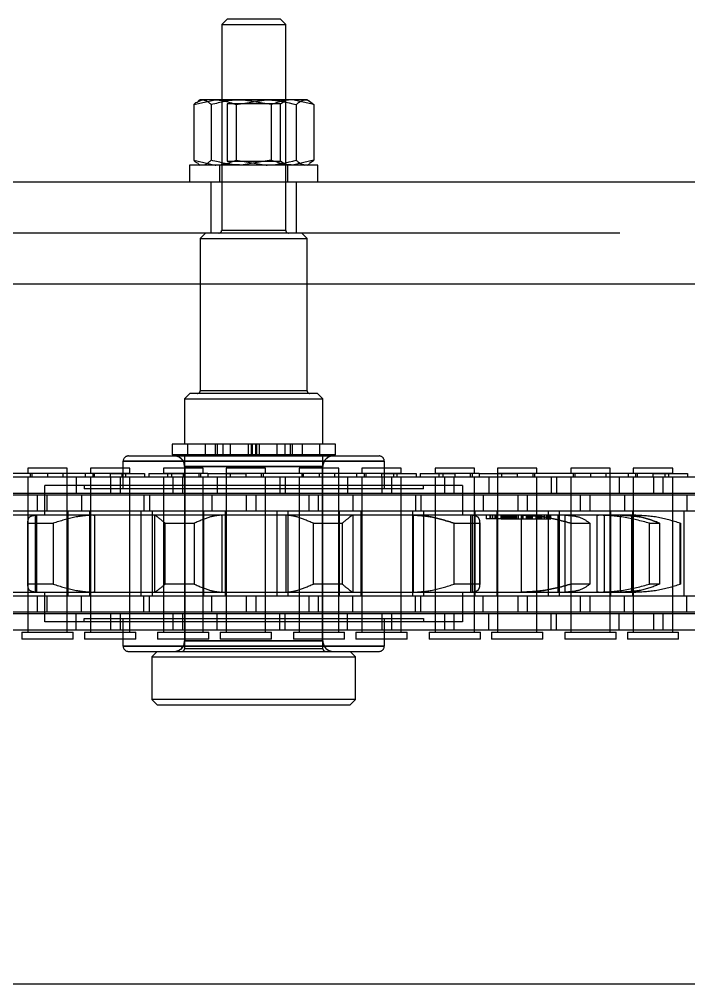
# Model space of a CAD drawing. Header units: metres. Extents: x 0 to 21025, y 0 to 14850.
# Drawn here: x 3077.8 to 3140.4, y 9261.1 to 9351.4 of the extents above; entities that cross this region are included whole.
import ezdxf

# ---------------------------------------------------------------- set-up
doc = ezdxf.new("R2010")
doc.units = ezdxf.units.M
doc.header["$LTSCALE"] = 25
doc.linetypes.add('HIDDEN2', pattern=[4.7625, 3.175, -1.5875])
doc.layers.add('SL4', color=4, linetype='Continuous')
doc.layers.add('ST1', color=7, linetype='HIDDEN2')

msp = doc.modelspace()

# ---------------------------------------------------------------- linework, layer by layer
at = {"layer": 'SL4'}
for p, q in [((3097.222, 9351.384), (3096.722, 9350.884)), ((3102.222, 9351.384), (3097.222, 9351.384)), ((3102.722, 9350.884), (3102.222, 9351.384)), ((3096.722, 9350.884), (3096.722, 9343.849)), ((3096.722, 9350.884), (3102.722, 9350.884)), ((3102.722, 9343.849), (3102.722, 9350.884)), ((3094.109, 9343.402), (3096.098, 9343.849)), ((3094.722, 9343.849), (3094.509, 9343.726)), ((3096.098, 9343.849), (3094.722, 9343.849)), ((3100.894, 9343.849), (3096.098, 9343.849)), ((3098.088, 9343.402), (3100.894, 9343.849)), ((3104.517, 9343.849), (3100.894, 9343.849)), ((3104.722, 9343.849), (3104.517, 9343.849)), ((3104.935, 9343.726), (3104.722, 9343.849)), ((3094.109, 9343.402), (3094.109, 9338.195)), ((3098.088, 9343.402), (3098.088, 9338.195)), ((3103.7, 9343.402), (3103.7, 9338.195)), ((3105.334, 9343.402), (3105.334, 9338.195)), ((3093.722, 9337.749), (3093.722, 9336.149)), ((3105.722, 9337.749), (3093.722, 9337.749)), ((3094.109, 9338.195), (3096.098, 9337.749)), ((3094.509, 9337.872), (3094.722, 9337.749)), ((3098.088, 9338.195), (3100.894, 9337.749)), ((3104.722, 9337.749), (3104.935, 9337.872)), ((3104.925, 9337.912), (3105.334, 9338.195)), ((3105.722, 9336.149), (3105.722, 9337.749)), ((4205.539, 9336.149), (2880.564, 9336.149)), ((2880.564, 9326.624), (4205.539, 9326.624)), ((2880.564, 9261.149), (4205.539, 9261.149))]:
    msp.add_line(p, q, dxfattribs=at)
for points, knots in [([(3096.098, 9343.849), (3096.146, 9343.848), (3096.817, 9343.842), (3097.476, 9343.614), (3098.088, 9343.402)], [0, 0, 0, 0, 0.070201, 1, 1, 1, 1]), ([(3100.894, 9343.849), (3100.961, 9343.848), (3101.908, 9343.842), (3102.837, 9343.614), (3103.7, 9343.402)], [0, 0, 0, 0, 0.070201, 1, 1, 1, 1]), ([(3103.7, 9343.402), (3103.769, 9343.469), (3104.035, 9343.731), (3104.312, 9343.799), (3104.517, 9343.849)], [0, 0, 0, 0, 0.257551, 1, 1, 1, 1]), ([(3104.517, 9343.849), (3104.592, 9343.842), (3104.868, 9343.817), (3105.137, 9343.577), (3105.334, 9343.402)], [0, 0, 0, 0, 0.2686336, 1, 1, 1, 1]), ([(3094.109, 9343.402), (3094.177, 9343.474), (3094.311, 9343.613), (3094.449, 9343.656), (3094.517, 9343.676)], [0, 0, 0, 0, 0.512853, 1, 1, 1, 1]), ([(3094.109, 9338.195), (3094.177, 9338.123), (3094.311, 9337.984), (3094.449, 9337.942), (3094.517, 9337.921)], [0, 0, 0, 0, 0.512853, 1, 1, 1, 1]), ([(3096.098, 9337.749), (3096.146, 9337.749), (3096.817, 9337.755), (3097.476, 9337.983), (3098.088, 9338.195)], [0, 0, 0, 0, 0.070201, 1, 1, 1, 1]), ([(3100.894, 9337.749), (3100.961, 9337.749), (3101.908, 9337.755), (3102.837, 9337.983), (3103.7, 9338.195)], [0, 0, 0, 0, 0.070201, 1, 1, 1, 1]), ([(3103.7, 9338.195), (3103.769, 9338.128), (3104.035, 9337.866), (3104.312, 9337.799), (3104.517, 9337.749)], [0, 0, 0, 0, 0.257551, 1, 1, 1, 1])]:
    msp.add_open_spline(points, degree=3, knots=knots, dxfattribs=at)
at = {"layer": 'ST1'}
for p, q in [((3094.517, 9343.676), (3094.926, 9343.849)), ((3096.722, 9343.849), (3096.722, 9331.634)), ((3096.722, 9343.849), (3096.722, 9343.823)), ((3101.355, 9343.402), (3098.549, 9343.849)), ((3102.722, 9331.634), (3102.722, 9343.849)), ((3102.722, 9343.823), (3102.722, 9343.849)), ((3105.334, 9343.402), (3103.345, 9343.849)), ((3095.743, 9343.402), (3095.743, 9338.195)), ((3102.722, 9343.823), (3096.722, 9343.823)), ((3102.222, 9343.473), (3097.222, 9343.473)), ((3097.222, 9343.473), (3097.222, 9338.099)), ((3101.355, 9343.402), (3101.355, 9338.195)), ((3102.222, 9343.473), (3102.722, 9343.823)), ((3102.222, 9338.099), (3102.222, 9343.473)), ((3096.522, 9337.749), (3096.522, 9336.149)), ((3097.222, 9338.099), (3102.222, 9338.099)), ((3101.355, 9338.195), (3098.549, 9337.749)), ((3102.722, 9337.749), (3102.222, 9338.099)), ((3102.922, 9336.149), (3102.922, 9337.749)), ((3105.334, 9338.195), (3103.345, 9337.749)), ((3095.722, 9336.149), (3095.722, 9331.386)), ((3103.722, 9331.386), (3103.722, 9336.149)), ((4205.539, 9331.386), (2880.564, 9331.386)), ((3095.222, 9331.384), (3094.722, 9330.884)), ((3104.222, 9331.384), (3095.222, 9331.384)), ((3102.722, 9331.634), (3096.722, 9331.634)), ((3104.722, 9330.884), (3104.222, 9331.384)), ((3094.722, 9330.884), (3104.722, 9330.884)), ((3094.722, 9330.884), (3094.722, 9316.634)), ((3104.722, 9316.634), (3104.722, 9330.884)), ((2880.564, 9326.624), (4205.539, 9326.624)), ((3093.747, 9316.384), (3093.247, 9315.884)), ((3093.247, 9315.884), (3106.197, 9315.884)), ((3093.247, 9315.884), (3093.247, 9311.629)), ((3105.697, 9316.384), (3093.747, 9316.384)), ((3104.722, 9316.634), (3094.768, 9316.634)), ((3106.197, 9315.884), (3105.697, 9316.384)), ((3106.197, 9311.629), (3106.197, 9315.884)), ((3107.365, 9311.629), (3092.078, 9311.629)), ((3092.078, 9311.629), (3092.078, 9310.629)), ((3093.522, 9311.629), (3093.522, 9310.529)), ((3093.522, 9311.629), (3093.522, 9310.629)), ((3095.174, 9311.629), (3095.174, 9310.629)), ((3096.125, 9311.629), (3096.125, 9310.629)), ((3096.301, 9311.629), (3096.301, 9310.629)), ((3096.817, 9311.629), (3096.817, 9310.629)), ((3097.522, 9311.629), (3097.522, 9310.629)), ((3099.222, 9310.629), (3099.222, 9311.629)), ((3099.472, 9311.629), (3099.472, 9310.629)), ((3099.56, 9311.629), (3099.56, 9310.629)), ((3099.883, 9311.629), (3099.883, 9310.629)), ((3099.972, 9311.629), (3099.972, 9310.629)), ((3100.222, 9311.629), (3100.222, 9310.629)), ((3101.922, 9310.629), (3101.922, 9311.629)), ((3102.626, 9311.629), (3102.626, 9310.629)), ((3103.143, 9311.629), (3103.143, 9310.629)), ((3103.318, 9311.629), (3103.318, 9310.629)), ((3104.269, 9311.629), (3104.269, 9310.629)), ((3105.922, 9310.529), (3105.922, 9311.629)), ((3105.922, 9310.629), (3105.922, 9311.629)), ((3107.365, 9310.629), (3107.365, 9311.629)), ((3087.995, 9310.529), (3111.448, 9310.529)), ((3107.365, 9310.629), (3092.078, 9310.629)), ((3093.247, 9310.529), (3093.247, 9292.489)), ((3106.197, 9292.489), (3106.197, 9310.529)), ((3087.507, 9307.44), (3087.507, 9310.04)), ((3087.507, 9310.04), (3111.937, 9310.04)), ((3111.937, 9310.04), (3087.507, 9310.04)), ((3093.247, 9309.551), (3093.247, 9293.216)), ((3106.172, 9309.551), (3093.271, 9309.551)), ((3093.271, 9309.551), (3093.271, 9293.216)), ((3093.271, 9309.551), (3106.172, 9309.551)), ((3106.172, 9293.216), (3106.172, 9309.551)), ((3106.197, 9293.216), (3106.197, 9309.551)), ((3111.937, 9310.04), (3111.937, 9307.44)), ((3086.278, 9308.873), (3073.578, 9308.873)), ((3082.275, 9309.384), (3078.585, 9309.384)), ((3078.585, 9309.384), (3078.585, 9308.91)), ((3078.585, 9308.91), (3082.275, 9308.91)), ((3078.811, 9308.873), (3078.811, 9308.541)), ((3078.954, 9308.91), (3078.954, 9308.541)), ((3080.43, 9308.873), (3080.43, 9308.541)), ((3081.906, 9308.541), (3081.906, 9308.91)), ((3082.275, 9308.91), (3082.275, 9309.384)), ((3082.275, 9307.021), (3082.275, 9308.873)), ((3083.982, 9308.541), (3083.982, 9308.873)), ((3088.123, 9309.384), (3084.433, 9309.384)), ((3084.433, 9309.384), (3084.433, 9308.91)), ((3084.433, 9308.91), (3088.123, 9308.91)), ((3084.659, 9308.873), (3084.659, 9308.541)), ((3084.802, 9308.91), (3084.802, 9308.541)), ((3086.278, 9308.873), (3086.278, 9308.541)), ((3086.278, 9308.873), (3089.509, 9308.873)), ((3087.385, 9308.873), (3087.385, 9308.541)), ((3087.754, 9308.541), (3087.754, 9308.91)), ((3088.123, 9308.91), (3088.123, 9309.384)), ((3089.509, 9308.873), (3089.509, 9308.541)), ((3089.899, 9308.873), (3089.899, 9308.541)), ((3089.899, 9308.873), (3093.13, 9308.873)), ((3094.975, 9309.384), (3091.285, 9309.384)), ((3091.285, 9309.384), (3091.285, 9308.91)), ((3091.285, 9308.91), (3094.975, 9308.91)), ((3091.654, 9308.91), (3091.654, 9308.541)), ((3092.023, 9308.873), (3092.023, 9308.541)), ((3093.13, 9308.873), (3093.13, 9308.541)), ((3095.426, 9308.873), (3093.13, 9308.873)), ((3094.606, 9308.541), (3094.606, 9308.91)), ((3094.749, 9308.873), (3094.749, 9308.541)), ((3094.975, 9308.91), (3094.975, 9309.384)), ((3095.426, 9308.873), (3098.978, 9308.873)), ((3095.426, 9308.873), (3095.426, 9308.541)), ((3100.823, 9309.384), (3097.133, 9309.384)), ((3097.133, 9309.384), (3097.133, 9308.91)), ((3097.133, 9308.91), (3100.823, 9308.91)), ((3097.133, 9308.873), (3097.133, 9307.021)), ((3097.502, 9308.91), (3097.502, 9308.541)), ((3098.978, 9308.873), (3098.978, 9308.541)), ((3111.678, 9308.873), (3098.978, 9308.873)), ((3100.454, 9308.541), (3100.454, 9308.91)), ((3100.597, 9308.873), (3100.597, 9308.541)), ((3100.823, 9308.91), (3100.823, 9309.384)), ((3107.675, 9309.384), (3103.985, 9309.384)), ((3103.985, 9309.384), (3103.985, 9308.91)), ((3103.985, 9308.91), (3107.675, 9308.91)), ((3104.211, 9308.873), (3104.211, 9308.541)), ((3104.354, 9308.91), (3104.354, 9308.541)), ((3105.83, 9308.873), (3105.83, 9308.541)), ((3107.306, 9308.541), (3107.306, 9308.91)), ((3107.675, 9308.91), (3107.675, 9309.384)), ((3107.675, 9307.021), (3107.675, 9308.873)), ((3109.382, 9308.541), (3109.382, 9308.873)), ((3113.523, 9309.384), (3109.833, 9309.384)), ((3109.833, 9309.384), (3109.833, 9308.91)), ((3109.833, 9308.91), (3113.523, 9308.91)), ((3110.059, 9308.873), (3110.059, 9308.541)), ((3110.202, 9308.91), (3110.202, 9308.541)), ((3111.678, 9308.873), (3111.678, 9308.541)), ((3111.678, 9308.873), (3114.909, 9308.873)), ((3112.785, 9308.873), (3112.785, 9308.541)), ((3113.154, 9308.541), (3113.154, 9308.91)), ((3113.523, 9308.91), (3113.523, 9309.384)), ((3114.909, 9308.873), (3114.909, 9308.541)), ((3115.299, 9308.873), (3115.299, 9308.541)), ((3115.299, 9308.873), (3118.53, 9308.873)), ((3120.375, 9309.384), (3116.685, 9309.384)), ((3116.685, 9309.384), (3116.685, 9308.91)), ((3116.685, 9308.91), (3120.375, 9308.91)), ((3117.054, 9308.91), (3117.054, 9308.541)), ((3117.423, 9308.873), (3117.423, 9308.541)), ((3118.53, 9308.873), (3118.53, 9308.541)), ((3120.826, 9308.873), (3118.53, 9308.873)), ((3120.006, 9308.541), (3120.006, 9308.91)), ((3120.149, 9308.873), (3120.149, 9308.541)), ((3120.375, 9308.91), (3120.375, 9309.384)), ((3120.826, 9308.873), (3124.378, 9308.873)), ((3120.826, 9308.873), (3120.826, 9308.541)), ((3126.223, 9309.384), (3122.533, 9309.384)), ((3122.533, 9309.384), (3122.533, 9308.91)), ((3122.533, 9308.91), (3126.223, 9308.91)), ((3122.533, 9308.873), (3122.533, 9307.021)), ((3122.902, 9308.91), (3122.902, 9308.541)), ((3124.378, 9308.873), (3124.378, 9308.541)), ((3137.078, 9308.873), (3124.378, 9308.873)), ((3125.854, 9308.541), (3125.854, 9308.91)), ((3125.997, 9308.873), (3125.997, 9308.541)), ((3126.223, 9308.91), (3126.223, 9309.384)), ((3133.075, 9309.384), (3129.385, 9309.384)), ((3129.385, 9309.384), (3129.385, 9308.91)), ((3129.385, 9308.91), (3133.075, 9308.91)), ((3129.611, 9308.873), (3129.611, 9308.541)), ((3129.754, 9308.91), (3129.754, 9308.541)), ((3131.23, 9308.873), (3131.23, 9308.541)), ((3132.706, 9308.541), (3132.706, 9308.91)), ((3133.075, 9308.91), (3133.075, 9309.384)), ((3133.075, 9307.021), (3133.075, 9308.873)), ((3134.782, 9308.541), (3134.782, 9308.873)), ((3138.923, 9309.384), (3135.233, 9309.384)), ((3135.233, 9309.384), (3135.233, 9308.91)), ((3135.233, 9308.91), (3138.923, 9308.91)), ((3135.459, 9308.873), (3135.459, 9308.541)), ((3135.602, 9308.91), (3135.602, 9308.541)), ((3137.078, 9308.873), (3137.078, 9308.541)), ((3137.078, 9308.873), (3140.309, 9308.873)), ((3138.185, 9308.873), (3138.185, 9308.541)), ((3138.554, 9308.541), (3138.554, 9308.91)), ((3138.923, 9308.91), (3138.923, 9309.384)), ((3140.309, 9308.873), (3140.309, 9308.541)), ((3083.103, 9308.541), (3076.753, 9308.541)), ((3078.585, 9308.541), (3078.585, 9307.021)), ((3078.585, 9308.541), (3078.585, 9294.042)), ((3119.266, 9307.759), (3080.178, 9307.759)), ((3080.178, 9304.989), (3080.178, 9307.759)), ((3082.275, 9294.042), (3082.275, 9308.541)), ((3083.103, 9308.541), (3083.103, 9307.021)), ((3092.198, 9308.541), (3083.103, 9308.541)), ((3083.842, 9307.759), (3083.842, 9307.44)), ((3084.433, 9308.541), (3084.433, 9307.021)), ((3084.433, 9308.541), (3084.433, 9294.042)), ((3086.35, 9307.021), (3086.35, 9308.541)), ((3087.21, 9308.541), (3087.21, 9307.021)), ((3088.123, 9307.021), (3088.123, 9308.541)), ((3088.123, 9294.042), (3088.123, 9308.541)), ((3091.285, 9308.541), (3091.285, 9307.021)), ((3091.285, 9308.541), (3091.285, 9294.042)), ((3093.058, 9308.541), (3092.198, 9308.541)), ((3092.198, 9307.021), (3092.198, 9308.541)), ((3102.153, 9308.541), (3093.058, 9308.541)), ((3093.058, 9308.541), (3093.058, 9307.021)), ((3094.975, 9307.021), (3094.975, 9308.541)), ((3094.975, 9294.042), (3094.975, 9308.541)), ((3096.305, 9308.541), (3096.305, 9307.021)), ((3097.133, 9308.541), (3097.133, 9294.042)), ((3100.823, 9307.021), (3100.823, 9308.541)), ((3100.823, 9294.042), (3100.823, 9308.541)), ((3102.153, 9308.541), (3102.153, 9307.021)), ((3108.503, 9308.541), (3102.153, 9308.541)), ((3102.655, 9308.541), (3102.655, 9307.021)), ((3103.985, 9308.541), (3103.985, 9307.021)), ((3103.985, 9308.541), (3103.985, 9294.042)), ((3107.675, 9294.042), (3107.675, 9308.541)), ((3108.503, 9308.541), (3108.503, 9307.021)), ((3117.598, 9308.541), (3108.503, 9308.541)), ((3109.833, 9308.541), (3109.833, 9307.021)), ((3109.833, 9308.541), (3109.833, 9294.042)), ((3111.75, 9307.021), (3111.75, 9308.541)), ((3112.61, 9308.541), (3112.61, 9307.021)), ((3113.523, 9307.021), (3113.523, 9308.541)), ((3113.523, 9294.042), (3113.523, 9308.541)), ((3115.601, 9307.44), (3115.601, 9307.759)), ((3116.685, 9308.541), (3116.685, 9307.021)), ((3116.685, 9308.541), (3116.685, 9294.042)), ((3118.458, 9308.541), (3117.598, 9308.541)), ((3117.598, 9307.021), (3117.598, 9308.541)), ((3127.553, 9308.541), (3118.458, 9308.541)), ((3118.458, 9308.541), (3118.458, 9307.021)), ((3119.266, 9307.759), (3119.266, 9304.989)), ((3120.375, 9307.021), (3120.375, 9308.541)), ((3120.375, 9294.042), (3120.375, 9308.541)), ((3121.705, 9308.541), (3121.705, 9307.021)), ((3122.533, 9308.541), (3122.533, 9294.042)), ((3126.223, 9307.021), (3126.223, 9308.541)), ((3126.223, 9294.042), (3126.223, 9308.541)), ((3127.553, 9308.541), (3127.553, 9307.021)), ((3133.903, 9308.541), (3127.553, 9308.541)), ((3128.055, 9308.541), (3128.055, 9307.021)), ((3129.385, 9308.541), (3129.385, 9307.021)), ((3129.385, 9308.541), (3129.385, 9294.042)), ((3133.075, 9294.042), (3133.075, 9308.541)), ((3133.903, 9308.541), (3133.903, 9307.021)), ((3142.998, 9308.541), (3133.903, 9308.541)), ((3135.233, 9308.541), (3135.233, 9307.021)), ((3135.233, 9308.541), (3135.233, 9294.042)), ((3137.15, 9307.021), (3137.15, 9308.541)), ((3138.01, 9308.541), (3138.01, 9307.021)), ((3138.923, 9307.021), (3138.923, 9308.541)), ((3138.923, 9294.042), (3138.923, 9308.541)), ((3079.498, 9306.869), (3070.403, 9306.869)), ((3083.103, 9307.021), (3076.753, 9307.021)), ((3078.585, 9306.869), (3078.585, 9305.349)), ((3080.358, 9306.869), (3079.498, 9306.869)), ((3079.498, 9305.349), (3079.498, 9306.869)), ((3089.453, 9306.869), (3080.358, 9306.869)), ((3080.358, 9306.869), (3080.358, 9305.349)), ((3082.275, 9305.349), (3082.275, 9306.869)), ((3092.198, 9307.021), (3083.103, 9307.021)), ((3083.605, 9306.869), (3083.605, 9305.349)), ((3115.601, 9307.44), (3083.842, 9307.44)), ((3084.433, 9306.869), (3084.433, 9305.349)), ((3088.123, 9305.349), (3088.123, 9306.869)), ((3089.453, 9306.869), (3089.453, 9305.349)), ((3095.803, 9306.869), (3089.453, 9306.869)), ((3089.955, 9306.869), (3089.955, 9305.349)), ((3091.285, 9306.869), (3091.285, 9305.349)), ((3093.058, 9307.021), (3092.198, 9307.021)), ((3102.153, 9307.021), (3093.058, 9307.021)), ((3094.975, 9305.349), (3094.975, 9306.869)), ((3095.803, 9306.869), (3095.803, 9305.349)), ((3104.898, 9306.869), (3095.803, 9306.869)), ((3097.133, 9306.869), (3097.133, 9305.349)), ((3099.05, 9305.349), (3099.05, 9306.869)), ((3099.91, 9306.869), (3099.91, 9305.349)), ((3100.823, 9305.349), (3100.823, 9306.869)), ((3108.503, 9307.021), (3102.153, 9307.021)), ((3103.985, 9306.869), (3103.985, 9305.349)), ((3105.758, 9306.869), (3104.898, 9306.869)), ((3104.898, 9305.349), (3104.898, 9306.869)), ((3114.853, 9306.869), (3105.758, 9306.869)), ((3105.758, 9306.869), (3105.758, 9305.349)), ((3107.675, 9305.349), (3107.675, 9306.869)), ((3117.598, 9307.021), (3108.503, 9307.021)), ((3109.005, 9306.869), (3109.005, 9305.349)), ((3109.833, 9306.869), (3109.833, 9305.349)), ((3113.523, 9305.349), (3113.523, 9306.869)), ((3114.853, 9306.869), (3114.853, 9305.349)), ((3121.203, 9306.869), (3114.853, 9306.869)), ((3115.355, 9306.869), (3115.355, 9305.349)), ((3116.685, 9306.869), (3116.685, 9305.349)), ((3118.458, 9307.021), (3117.598, 9307.021)), ((3127.553, 9307.021), (3118.458, 9307.021)), ((3120.375, 9305.349), (3120.375, 9306.869)), ((3121.203, 9306.869), (3121.203, 9305.349)), ((3130.298, 9306.869), (3121.203, 9306.869)), ((3122.533, 9306.869), (3122.533, 9305.349)), ((3124.45, 9305.349), (3124.45, 9306.869)), ((3125.31, 9306.869), (3125.31, 9305.349)), ((3126.223, 9305.349), (3126.223, 9306.869)), ((3133.903, 9307.021), (3127.553, 9307.021)), ((3129.385, 9306.869), (3129.385, 9305.349)), ((3131.158, 9306.869), (3130.298, 9306.869)), ((3130.298, 9305.349), (3130.298, 9306.869)), ((3140.253, 9306.869), (3131.158, 9306.869)), ((3131.158, 9306.869), (3131.158, 9305.349)), ((3133.075, 9305.349), (3133.075, 9306.869)), ((3142.998, 9307.021), (3133.903, 9307.021)), ((3134.405, 9306.869), (3134.405, 9305.349)), ((3135.233, 9306.869), (3135.233, 9305.349)), ((3138.923, 9305.349), (3138.923, 9306.869)), ((3140.253, 9306.869), (3140.253, 9305.349)), ((3146.603, 9306.869), (3140.253, 9306.869)), ((3079.498, 9305.349), (3070.403, 9305.349)), ((3078.585, 9305.349), (3078.585, 9297.419)), ((3080.358, 9305.349), (3079.498, 9305.349)), ((3089.453, 9305.349), (3080.358, 9305.349)), ((3082.275, 9297.419), (3082.275, 9305.349)), ((3082.318, 9305.349), (3082.318, 9297.419)), ((3084.39, 9297.419), (3084.39, 9305.349)), ((3084.433, 9305.349), (3084.433, 9297.419)), ((3088.123, 9297.419), (3088.123, 9305.349)), ((3089.17, 9305.349), (3089.17, 9297.419)), ((3095.803, 9305.349), (3089.453, 9305.349)), ((3090.238, 9297.419), (3090.238, 9305.349)), ((3091.285, 9305.349), (3091.285, 9297.419)), ((3094.975, 9297.419), (3094.975, 9305.349)), ((3095.018, 9305.349), (3095.018, 9297.419)), ((3104.898, 9305.349), (3095.803, 9305.349)), ((3097.09, 9297.419), (3097.09, 9305.349)), ((3097.133, 9305.349), (3097.133, 9297.419)), ((3100.823, 9297.419), (3100.823, 9305.349)), ((3101.87, 9305.349), (3101.87, 9297.419)), ((3102.938, 9297.419), (3102.938, 9305.349)), ((3103.985, 9305.349), (3103.985, 9297.419)), ((3105.758, 9305.349), (3104.898, 9305.349)), ((3114.853, 9305.349), (3105.758, 9305.349)), ((3107.675, 9297.419), (3107.675, 9305.349)), ((3107.718, 9305.349), (3107.718, 9297.419)), ((3109.79, 9297.419), (3109.79, 9305.349)), ((3109.833, 9305.349), (3109.833, 9297.419)), ((3113.523, 9297.419), (3113.523, 9305.349)), ((3114.57, 9305.349), (3114.57, 9297.419)), ((3121.203, 9305.349), (3114.853, 9305.349)), ((3115.638, 9297.419), (3115.638, 9305.349)), ((3116.685, 9305.349), (3116.685, 9297.419)), ((3120.375, 9297.419), (3120.375, 9305.349)), ((3120.418, 9305.349), (3120.418, 9297.419)), ((3130.298, 9305.349), (3121.203, 9305.349)), ((3122.49, 9297.419), (3122.49, 9305.349)), ((3122.533, 9305.349), (3122.533, 9297.419)), ((3126.223, 9297.419), (3126.223, 9305.349)), ((3127.27, 9305.349), (3127.27, 9297.419)), ((3128.338, 9297.419), (3128.338, 9305.349)), ((3129.385, 9305.349), (3129.385, 9297.419)), ((3131.158, 9305.349), (3130.298, 9305.349)), ((3140.253, 9305.349), (3131.158, 9305.349)), ((3133.075, 9297.419), (3133.075, 9305.349)), ((3133.118, 9305.349), (3133.118, 9297.419)), ((3135.19, 9297.419), (3135.19, 9305.349)), ((3135.233, 9305.349), (3135.233, 9297.419)), ((3138.923, 9297.419), (3138.923, 9305.349)), ((3139.97, 9305.349), (3139.97, 9297.419)), ((3146.603, 9305.349), (3140.253, 9305.349)), ((3079.248, 9304.989), (3074.702, 9304.989)), ((3078.574, 9304.284), (3078.574, 9298.483)), ((3078.576, 9304.227), (3080.951, 9304.227)), ((3078.576, 9298.541), (3078.576, 9304.227)), ((3084.729, 9304.989), (3079.248, 9304.989)), ((3079.286, 9304.989), (3079.286, 9297.779)), ((3079.436, 9297.779), (3079.436, 9304.989)), ((3080.951, 9304.227), (3080.951, 9298.541)), ((3084.817, 9304.989), (3084.729, 9304.989)), ((3084.729, 9304.989), (3084.817, 9304.989)), ((3084.817, 9304.989), (3084.817, 9297.779)), ((3090.44, 9304.989), (3084.817, 9304.989)), ((3090.44, 9304.989), (3090.44, 9297.779)), ((3090.446, 9304.989), (3090.44, 9304.989)), ((3090.44, 9304.989), (3090.446, 9304.989)), ((3096.68, 9304.989), (3090.446, 9304.989)), ((3091.44, 9304.227), (3094.141, 9304.227)), ((3091.44, 9298.541), (3091.44, 9304.227)), ((3094.141, 9304.227), (3094.141, 9298.541)), ((3096.73, 9304.989), (3096.68, 9304.989)), ((3096.68, 9304.989), (3096.73, 9304.989)), ((3096.73, 9304.989), (3096.73, 9297.779)), ((3102.713, 9304.989), (3096.73, 9304.989)), ((3102.713, 9304.989), (3102.713, 9297.779)), ((3102.764, 9304.989), (3102.713, 9304.989)), ((3102.713, 9304.989), (3102.764, 9304.989)), ((3108.997, 9304.989), (3102.764, 9304.989)), ((3105.302, 9298.541), (3105.302, 9304.227)), ((3105.302, 9304.227), (3108.004, 9304.227)), ((3108.004, 9304.227), (3108.004, 9298.541)), ((3109.003, 9304.989), (3108.997, 9304.989)), ((3108.997, 9304.989), (3109.003, 9304.989)), ((3109.003, 9304.989), (3109.003, 9297.779)), ((3114.626, 9304.989), (3109.003, 9304.989)), ((3114.626, 9304.989), (3114.626, 9297.779)), ((3114.714, 9304.989), (3114.626, 9304.989)), ((3114.626, 9304.989), (3114.714, 9304.989)), ((3120.196, 9304.989), (3114.714, 9304.989)), ((3118.492, 9304.227), (3120.868, 9304.227)), ((3118.492, 9298.541), (3118.492, 9304.227)), ((3120.007, 9304.989), (3120.007, 9297.779)), ((3120.157, 9304.989), (3120.157, 9297.779)), ((3124.741, 9304.989), (3120.196, 9304.989)), ((3120.868, 9304.227), (3120.868, 9298.541)), ((3120.87, 9298.483), (3120.87, 9304.284)), ((3121.483, 9304.989), (3121.483, 9304.654)), ((3122.322, 9304.654), (3121.483, 9304.654)), ((3121.818, 9304.989), (3121.818, 9304.654)), ((3121.92, 9304.654), (3121.92, 9304.989)), ((3122.091, 9304.654), (3122.091, 9304.989)), ((3122.322, 9304.654), (3122.322, 9304.989)), ((3122.475, 9304.654), (3122.322, 9304.654)), ((3122.426, 9304.654), (3122.426, 9304.989)), ((3122.475, 9304.654), (3122.475, 9304.989)), ((3122.889, 9304.654), (3122.475, 9304.654)), ((3122.567, 9304.654), (3122.567, 9304.989)), ((3122.889, 9304.654), (3122.889, 9304.989)), ((3122.889, 9304.654), (3125.319, 9304.654)), ((3122.948, 9304.989), (3122.948, 9304.654)), ((3122.949, 9304.654), (3122.949, 9304.989)), ((3123, 9304.654), (3123, 9304.989)), ((3123.013, 9304.654), (3123.013, 9304.989)), ((3123.014, 9304.654), (3123.014, 9304.989)), ((3123.071, 9304.654), (3123.071, 9304.989)), ((3123.147, 9304.654), (3123.147, 9304.989)), ((3123.156, 9304.654), (3123.156, 9304.989)), ((3123.187, 9304.654), (3123.187, 9304.989)), ((3123.261, 9304.989), (3123.261, 9304.654)), ((3123.264, 9304.654), (3123.264, 9304.989)), ((3123.272, 9304.654), (3123.272, 9304.989)), ((3123.285, 9304.654), (3123.285, 9304.989)), ((3123.378, 9304.654), (3123.378, 9304.989)), ((3123.398, 9304.654), (3123.398, 9304.989)), ((3123.405, 9304.654), (3123.405, 9304.989)), ((3123.474, 9304.654), (3123.474, 9304.989)), ((3123.567, 9304.654), (3123.567, 9304.989)), ((3123.651, 9304.654), (3123.651, 9304.989)), ((3123.731, 9304.654), (3123.731, 9304.989)), ((3123.779, 9304.654), (3123.779, 9304.989)), ((3123.883, 9304.654), (3123.883, 9304.989)), ((3123.915, 9304.654), (3123.915, 9304.989)), ((3123.918, 9304.654), (3123.918, 9304.989)), ((3123.951, 9304.654), (3123.951, 9304.989)), ((3123.99, 9304.654), (3123.99, 9304.989)), ((3124.024, 9304.654), (3124.024, 9304.989)), ((3124.027, 9304.654), (3124.027, 9304.989)), ((3124.053, 9304.654), (3124.053, 9304.989)), ((3124.057, 9304.654), (3124.057, 9304.989)), ((3124.145, 9304.654), (3124.145, 9304.989)), ((3124.158, 9304.654), (3124.158, 9304.989)), ((3124.175, 9304.654), (3124.175, 9304.989)), ((3124.194, 9304.654), (3124.194, 9304.989)), ((3124.202, 9304.654), (3124.202, 9304.989)), ((3124.335, 9304.654), (3124.335, 9304.989)), ((3124.495, 9304.654), (3124.495, 9304.989)), ((3124.741, 9304.989), (3124.741, 9297.779)), ((3124.856, 9304.989), (3124.741, 9304.989)), ((3124.741, 9304.989), (3124.856, 9304.989)), ((3124.829, 9304.654), (3124.829, 9304.989)), ((3128.925, 9304.989), (3124.856, 9304.989)), ((3124.878, 9304.654), (3124.878, 9304.989)), ((3124.939, 9304.654), (3124.939, 9304.989)), ((3125.238, 9304.654), (3125.238, 9304.989)), ((3125.279, 9304.654), (3125.279, 9304.989)), ((3125.3, 9304.654), (3125.3, 9304.989)), ((3125.319, 9304.654), (3125.319, 9304.989)), ((3125.319, 9304.654), (3125.709, 9304.654)), ((3125.428, 9304.654), (3125.428, 9304.989)), ((3125.474, 9304.654), (3125.474, 9304.989)), ((3125.555, 9304.654), (3125.555, 9304.989)), ((3125.609, 9304.654), (3125.609, 9304.989)), ((3125.663, 9304.654), (3125.663, 9304.989)), ((3125.681, 9304.654), (3125.681, 9304.989)), ((3125.702, 9304.654), (3125.702, 9304.989)), ((3125.709, 9304.654), (3125.709, 9304.989)), ((3125.709, 9304.654), (3126.556, 9304.654)), ((3125.781, 9304.654), (3125.781, 9304.989)), ((3125.805, 9304.654), (3125.805, 9304.989)), ((3126.14, 9304.654), (3126.14, 9304.989)), ((3126.166, 9304.654), (3126.166, 9304.989)), ((3126.213, 9304.654), (3126.213, 9304.989)), ((3126.25, 9304.654), (3126.25, 9304.989)), ((3126.298, 9304.654), (3126.298, 9304.989)), ((3126.42, 9304.654), (3126.42, 9304.989)), ((3126.556, 9304.654), (3126.556, 9304.989)), ((3126.556, 9304.654), (3126.839, 9304.654)), ((3126.652, 9304.654), (3126.652, 9304.989)), ((3126.673, 9304.654), (3126.673, 9304.989)), ((3126.839, 9304.654), (3126.923, 9304.654)), ((3126.923, 9304.654), (3126.923, 9304.989)), ((3126.923, 9304.654), (3127.247, 9304.654)), ((3127.157, 9304.654), (3127.157, 9304.989)), ((3127.247, 9304.654), (3127.247, 9304.989)), ((3127.247, 9304.654), (3127.283, 9304.654)), ((3127.283, 9304.654), (3127.283, 9304.989)), ((3127.283, 9304.654), (3127.491, 9304.654)), ((3127.326, 9304.654), (3127.326, 9304.989)), ((3127.363, 9304.654), (3127.363, 9304.989)), ((3127.481, 9304.654), (3127.481, 9304.989)), ((3127.491, 9304.654), (3127.491, 9304.989)), ((3127.491, 9304.654), (3127.526, 9304.654)), ((3127.511, 9304.654), (3127.511, 9304.989)), ((3127.526, 9304.654), (3127.526, 9304.989)), ((3128.177, 9304.989), (3128.177, 9297.779)), ((3128.847, 9304.989), (3128.847, 9297.779)), ((3131.838, 9304.989), (3128.925, 9304.989)), ((3129.418, 9304.227), (3131.181, 9304.227)), ((3129.418, 9298.541), (3129.418, 9304.227)), ((3131.181, 9304.227), (3131.181, 9298.541)), ((3131.838, 9304.989), (3131.838, 9297.779)), ((3131.967, 9304.989), (3131.838, 9304.989)), ((3131.838, 9304.989), (3131.967, 9304.989)), ((3134.132, 9304.989), (3131.967, 9304.989)), ((3132.524, 9304.989), (3132.524, 9297.779)), ((3134.023, 9304.989), (3134.023, 9297.779)), ((3135.062, 9304.989), (3134.132, 9304.989)), ((3135.062, 9304.989), (3135.062, 9297.779)), ((3135.188, 9304.989), (3135.062, 9304.989)), ((3135.062, 9304.989), (3135.188, 9304.989)), ((3135.329, 9304.989), (3135.188, 9304.989)), ((3136.762, 9304.227), (3137.7, 9304.227)), ((3136.762, 9298.541), (3136.762, 9304.227)), ((3137.7, 9304.227), (3137.7, 9298.541)), ((3139.638, 9298.541), (3139.638, 9304.227)), ((3139.638, 9304.227), (3139.662, 9304.227)), ((3139.662, 9304.227), (3139.662, 9298.541)), ((3080.951, 9298.541), (3078.576, 9298.541)), ((3094.141, 9298.541), (3091.44, 9298.541)), ((3108.004, 9298.541), (3105.302, 9298.541)), ((3120.868, 9298.541), (3118.492, 9298.541)), ((3131.181, 9298.541), (3129.418, 9298.541)), ((3135.803, 9297.831), (3135.188, 9297.779)), ((3137.7, 9298.541), (3136.762, 9298.541)), ((3139.662, 9298.541), (3139.638, 9298.541)), ((3079.498, 9297.419), (3070.403, 9297.419)), ((3074.702, 9297.779), (3079.248, 9297.779)), ((3078.585, 9297.419), (3078.585, 9295.899)), ((3079.248, 9297.779), (3084.729, 9297.779)), ((3080.358, 9297.419), (3079.498, 9297.419)), ((3079.498, 9295.899), (3079.498, 9297.419)), ((3080.178, 9295.009), (3080.178, 9297.779)), ((3089.453, 9297.419), (3080.358, 9297.419)), ((3080.358, 9297.419), (3080.358, 9295.899)), ((3082.275, 9295.899), (3082.275, 9297.419)), ((3083.605, 9295.899), (3083.605, 9297.419)), ((3084.433, 9297.419), (3084.433, 9295.899)), ((3084.729, 9297.779), (3084.817, 9297.779)), ((3084.817, 9297.779), (3084.729, 9297.779)), ((3084.817, 9297.779), (3090.44, 9297.779)), ((3088.123, 9295.899), (3088.123, 9297.419)), ((3089.453, 9295.899), (3089.453, 9297.419)), ((3095.803, 9297.419), (3089.453, 9297.419)), ((3089.955, 9295.899), (3089.955, 9297.419)), ((3090.44, 9297.779), (3090.446, 9297.779)), ((3090.446, 9297.779), (3090.44, 9297.779)), ((3090.446, 9297.779), (3096.68, 9297.779)), ((3091.285, 9297.419), (3091.285, 9295.899)), ((3094.975, 9295.899), (3094.975, 9297.419)), ((3095.803, 9295.899), (3095.803, 9297.419)), ((3104.898, 9297.419), (3095.803, 9297.419)), ((3096.68, 9297.779), (3096.73, 9297.779)), ((3096.73, 9297.779), (3096.68, 9297.779)), ((3096.73, 9297.779), (3102.713, 9297.779)), ((3097.133, 9297.419), (3097.133, 9295.899)), ((3099.05, 9295.899), (3099.05, 9297.419)), ((3099.91, 9297.419), (3099.91, 9295.899)), ((3100.823, 9295.899), (3100.823, 9297.419)), ((3102.713, 9297.779), (3102.764, 9297.779)), ((3102.764, 9297.779), (3102.713, 9297.779)), ((3102.764, 9297.779), (3108.997, 9297.779)), ((3103.985, 9297.419), (3103.985, 9295.899)), ((3105.758, 9297.419), (3104.898, 9297.419)), ((3104.898, 9295.899), (3104.898, 9297.419)), ((3114.853, 9297.419), (3105.758, 9297.419)), ((3105.758, 9297.419), (3105.758, 9295.899)), ((3107.675, 9295.899), (3107.675, 9297.419)), ((3108.997, 9297.779), (3109.003, 9297.779)), ((3109.003, 9297.779), (3108.997, 9297.779)), ((3109.003, 9297.779), (3114.626, 9297.779)), ((3109.005, 9295.899), (3109.005, 9297.419)), ((3109.833, 9297.419), (3109.833, 9295.899)), ((3113.523, 9295.899), (3113.523, 9297.419)), ((3114.626, 9297.779), (3114.714, 9297.779)), ((3114.714, 9297.779), (3114.626, 9297.779)), ((3114.714, 9297.779), (3120.196, 9297.779)), ((3114.853, 9295.899), (3114.853, 9297.419)), ((3121.203, 9297.419), (3114.853, 9297.419)), ((3115.355, 9295.899), (3115.355, 9297.419)), ((3116.685, 9297.419), (3116.685, 9295.899)), ((3119.266, 9297.779), (3119.266, 9295.009)), ((3120.196, 9297.779), (3124.741, 9297.779)), ((3120.375, 9295.899), (3120.375, 9297.419)), ((3121.203, 9295.899), (3121.203, 9297.419)), ((3130.298, 9297.419), (3121.203, 9297.419)), ((3122.533, 9297.419), (3122.533, 9295.899)), ((3124.45, 9295.899), (3124.45, 9297.419)), ((3124.741, 9297.779), (3124.856, 9297.779)), ((3124.856, 9297.779), (3124.741, 9297.779)), ((3124.856, 9297.779), (3128.925, 9297.779)), ((3125.31, 9297.419), (3125.31, 9295.899)), ((3126.223, 9295.899), (3126.223, 9297.419)), ((3128.925, 9297.779), (3131.838, 9297.779)), ((3129.385, 9297.419), (3129.385, 9295.899)), ((3131.158, 9297.419), (3130.298, 9297.419)), ((3130.298, 9295.899), (3130.298, 9297.419)), ((3140.253, 9297.419), (3131.158, 9297.419)), ((3131.158, 9297.419), (3131.158, 9295.899)), ((3131.838, 9297.779), (3131.967, 9297.779)), ((3131.967, 9297.779), (3131.838, 9297.779)), ((3131.967, 9297.779), (3134.132, 9297.779)), ((3133.075, 9295.899), (3133.075, 9297.419)), ((3134.132, 9297.779), (3135.062, 9297.779)), ((3134.405, 9295.899), (3134.405, 9297.419)), ((3135.062, 9297.779), (3135.188, 9297.779)), ((3135.188, 9297.779), (3135.062, 9297.779)), ((3135.188, 9297.779), (3135.329, 9297.779)), ((3135.233, 9297.419), (3135.233, 9295.899)), ((3135.809, 9297.788), (3135.329, 9297.779)), ((3138.923, 9295.899), (3138.923, 9297.419)), ((3140.253, 9295.899), (3140.253, 9297.419)), ((3146.603, 9297.419), (3140.253, 9297.419)), ((3079.498, 9295.899), (3070.403, 9295.899)), ((3083.103, 9295.747), (3076.753, 9295.747)), ((3078.585, 9295.747), (3078.585, 9294.227)), ((3080.358, 9295.899), (3079.498, 9295.899)), ((3089.453, 9295.899), (3080.358, 9295.899)), ((3082.275, 9294.227), (3082.275, 9295.747)), ((3083.103, 9294.227), (3083.103, 9295.747)), ((3092.198, 9295.747), (3083.103, 9295.747)), ((3083.842, 9295.327), (3115.601, 9295.327)), ((3083.842, 9295.009), (3083.842, 9295.327)), ((3084.433, 9295.747), (3084.433, 9294.227)), ((3086.35, 9294.227), (3086.35, 9295.747)), ((3087.21, 9295.747), (3087.21, 9294.227)), ((3087.507, 9292.727), (3087.507, 9295.327)), ((3088.123, 9294.227), (3088.123, 9295.747)), ((3095.803, 9295.899), (3089.453, 9295.899)), ((3091.285, 9295.747), (3091.285, 9294.227)), ((3093.058, 9295.747), (3092.198, 9295.747)), ((3092.198, 9294.227), (3092.198, 9295.747)), ((3102.153, 9295.747), (3093.058, 9295.747)), ((3093.058, 9295.747), (3093.058, 9294.227)), ((3094.975, 9294.227), (3094.975, 9295.747)), ((3104.898, 9295.899), (3095.803, 9295.899)), ((3096.305, 9294.227), (3096.305, 9295.747)), ((3097.133, 9295.747), (3097.133, 9294.227)), ((3100.823, 9294.227), (3100.823, 9295.747)), ((3102.153, 9294.227), (3102.153, 9295.747)), ((3108.503, 9295.747), (3102.153, 9295.747)), ((3102.655, 9294.227), (3102.655, 9295.747)), ((3103.985, 9295.747), (3103.985, 9294.227)), ((3105.758, 9295.899), (3104.898, 9295.899)), ((3114.853, 9295.899), (3105.758, 9295.899)), ((3107.675, 9294.227), (3107.675, 9295.747)), ((3108.503, 9294.227), (3108.503, 9295.747)), ((3117.598, 9295.747), (3108.503, 9295.747)), ((3109.833, 9295.747), (3109.833, 9294.227)), ((3111.75, 9294.227), (3111.75, 9295.747)), ((3111.937, 9295.327), (3111.937, 9292.727)), ((3112.61, 9295.747), (3112.61, 9294.227)), ((3113.523, 9294.227), (3113.523, 9295.747)), ((3121.203, 9295.899), (3114.853, 9295.899)), ((3115.601, 9295.327), (3115.601, 9295.009)), ((3116.685, 9295.747), (3116.685, 9294.227)), ((3118.458, 9295.747), (3117.598, 9295.747)), ((3117.598, 9294.227), (3117.598, 9295.747)), ((3127.553, 9295.747), (3118.458, 9295.747)), ((3118.458, 9295.747), (3118.458, 9294.227)), ((3120.375, 9294.227), (3120.375, 9295.747)), ((3130.298, 9295.899), (3121.203, 9295.899)), ((3121.705, 9294.227), (3121.705, 9295.747)), ((3122.533, 9295.747), (3122.533, 9294.227)), ((3126.223, 9294.227), (3126.223, 9295.747)), ((3127.553, 9294.227), (3127.553, 9295.747)), ((3133.903, 9295.747), (3127.553, 9295.747)), ((3128.055, 9294.227), (3128.055, 9295.747)), ((3129.385, 9295.747), (3129.385, 9294.227)), ((3131.158, 9295.899), (3130.298, 9295.899)), ((3140.253, 9295.899), (3131.158, 9295.899)), ((3133.075, 9294.227), (3133.075, 9295.747)), ((3133.903, 9294.227), (3133.903, 9295.747)), ((3142.998, 9295.747), (3133.903, 9295.747)), ((3135.233, 9295.747), (3135.233, 9294.227)), ((3137.15, 9294.227), (3137.15, 9295.747)), ((3138.01, 9295.747), (3138.01, 9294.227)), ((3138.923, 9294.227), (3138.923, 9295.747)), ((3146.603, 9295.899), (3140.253, 9295.899)), ((3083.103, 9294.227), (3076.753, 9294.227)), ((3119.266, 9295.009), (3080.178, 9295.009)), ((3092.198, 9294.227), (3083.103, 9294.227)), ((3093.058, 9294.227), (3092.198, 9294.227)), ((3102.153, 9294.227), (3093.058, 9294.227)), ((3108.503, 9294.227), (3102.153, 9294.227)), ((3117.598, 9294.227), (3108.503, 9294.227)), ((3118.458, 9294.227), (3117.598, 9294.227)), ((3127.553, 9294.227), (3118.458, 9294.227)), ((3133.903, 9294.227), (3127.553, 9294.227)), ((3142.998, 9294.227), (3133.903, 9294.227)), ((3078.032, 9294.042), (3082.829, 9294.042)), ((3078.032, 9294.042), (3078.032, 9293.384)), ((3082.829, 9293.384), (3078.032, 9293.384)), ((3082.829, 9293.384), (3082.829, 9294.042)), ((3083.88, 9294.042), (3088.677, 9294.042)), ((3083.88, 9294.042), (3083.88, 9293.384)), ((3088.677, 9293.384), (3083.88, 9293.384)), ((3088.677, 9293.384), (3088.677, 9294.042)), ((3090.732, 9294.042), (3095.529, 9294.042)), ((3090.732, 9294.042), (3090.732, 9293.384)), ((3095.529, 9293.384), (3090.732, 9293.384)), ((3095.529, 9293.384), (3095.529, 9294.042)), ((3096.58, 9294.042), (3101.377, 9294.042)), ((3096.58, 9294.042), (3096.58, 9293.384)), ((3101.377, 9293.384), (3096.58, 9293.384)), ((3101.377, 9293.384), (3101.377, 9294.042)), ((3103.432, 9294.042), (3108.229, 9294.042)), ((3103.432, 9294.042), (3103.432, 9293.384)), ((3108.229, 9293.384), (3103.432, 9293.384)), ((3108.229, 9293.384), (3108.229, 9294.042)), ((3109.28, 9294.042), (3114.077, 9294.042)), ((3109.28, 9294.042), (3109.28, 9293.384)), ((3114.077, 9293.384), (3109.28, 9293.384)), ((3114.077, 9293.384), (3114.077, 9294.042)), ((3116.132, 9294.042), (3120.929, 9294.042)), ((3116.132, 9294.042), (3116.132, 9293.384)), ((3120.929, 9293.384), (3116.132, 9293.384)), ((3120.929, 9293.384), (3120.929, 9294.042)), ((3121.98, 9294.042), (3126.777, 9294.042)), ((3121.98, 9294.042), (3121.98, 9293.384)), ((3126.777, 9293.384), (3121.98, 9293.384)), ((3126.777, 9293.384), (3126.777, 9294.042)), ((3128.832, 9294.042), (3133.629, 9294.042)), ((3128.832, 9294.042), (3128.832, 9293.384)), ((3133.629, 9293.384), (3128.832, 9293.384)), ((3133.629, 9293.384), (3133.629, 9294.042)), ((3134.68, 9294.042), (3139.477, 9294.042)), ((3134.68, 9294.042), (3134.68, 9293.384)), ((3139.477, 9293.384), (3134.68, 9293.384)), ((3139.477, 9293.384), (3139.477, 9294.042)), ((3087.507, 9292.727), (3111.937, 9292.727)), ((3111.937, 9292.727), (3087.507, 9292.727)), ((3106.197, 9292.489), (3093.247, 9292.489)), ((3106.172, 9293.216), (3093.271, 9293.216)), ((3093.271, 9293.216), (3106.172, 9293.216)), ((3087.995, 9292.239), (3111.448, 9292.239)), ((3090.697, 9292.239), (3090.197, 9291.739)), ((3090.197, 9291.739), (3109.247, 9291.739)), ((3090.197, 9291.739), (3090.197, 9287.739)), ((3109.247, 9291.739), (3108.747, 9292.239)), ((3109.247, 9287.739), (3109.247, 9291.739)), ((3109.247, 9287.739), (3090.197, 9287.739)), ((3090.197, 9287.739), (3090.697, 9287.239)), ((3090.697, 9287.239), (3108.747, 9287.239)), ((3108.747, 9287.239), (3109.247, 9287.739))]:
    msp.add_line(p, q, dxfattribs=at)
for centre, radius, start, end in [((3096.472, 9331.634), 0.25, 270, 0), ((3102.972, 9331.634), 0.25, 180, 270), ((3094.472, 9316.634), 0.25, 270, 0), ((3104.972, 9316.634), 0.25, 180, 270), ((3087.995, 9310.04), 0.489, 90, 180), ((3092.269, 9309.551), 0.977, 0, 90), ((3092.296, 9309.553), 0.975, 359.89099, 89.89057), ((3107.147, 9309.553), 0.975, 90.10943, 180.10901), ((3107.174, 9309.551), 0.977, 90, 180), ((3111.448, 9310.04), 0.489, 0, 90), ((3087.995, 9292.727), 0.489, 180, 270), ((3092.269, 9293.216), 0.977, 270, 0), ((3092.296, 9293.214), 0.975, 270.10943, 0.10901), ((3092.997, 9292.489), 0.25, 270, 0), ((3107.147, 9293.214), 0.975, 179.89099, 269.89057), ((3107.174, 9293.216), 0.977, 180, 270), ((3106.447, 9292.489), 0.25, 180, 270), ((3111.448, 9292.727), 0.489, 270, 0)]:
    msp.add_arc(centre, radius, start, end, dxfattribs=at)
for points, knots in [([(3094.926, 9343.849), (3095, 9343.842), (3095.277, 9343.817), (3095.546, 9343.577), (3095.743, 9343.402)], [0, 0, 0, 0, 0.2686336, 1, 1, 1, 1]), ([(3098.549, 9343.849), (3098.483, 9343.848), (3097.535, 9343.842), (3096.606, 9343.614), (3095.743, 9343.402)], [0, 0, 0, 0, 0.070201, 1, 1, 1, 1]), ([(3103.345, 9343.849), (3103.298, 9343.848), (3102.626, 9343.842), (3101.968, 9343.614), (3101.355, 9343.402)], [0, 0, 0, 0, 0.070201, 1, 1, 1, 1]), ([(3094.926, 9337.749), (3095, 9337.755), (3095.277, 9337.78), (3095.546, 9338.02), (3095.743, 9338.195)], [0, 0, 0, 0, 0.268634, 1, 1, 1, 1]), ([(3098.549, 9337.749), (3098.483, 9337.749), (3097.535, 9337.755), (3096.606, 9337.983), (3095.743, 9338.195)], [0, 0, 0, 0, 0.070201, 1, 1, 1, 1]), ([(3103.345, 9337.749), (3103.298, 9337.749), (3102.626, 9337.755), (3101.968, 9337.983), (3101.355, 9338.195)], [0, 0, 0, 0, 0.070201, 1, 1, 1, 1]), ([(3078.576, 9304.227), (3078.594, 9304.449), (3078.63, 9304.88), (3079.046, 9304.953), (3079.248, 9304.989)], [0, 0, 0, 0, 0.51526, 1, 1, 1, 1]), ([(3084.729, 9304.989), (3084.165, 9304.953), (3083.001, 9304.88), (3081.648, 9304.449), (3080.951, 9304.227)], [0, 0, 0, 0, 0.4847365, 1, 1, 1, 1]), ([(3091.44, 9304.227), (3091.178, 9304.449), (3090.67, 9304.88), (3090.519, 9304.953), (3090.446, 9304.989)], [0, 0, 0, 0, 0.515254, 1, 1, 1, 1]), ([(3096.68, 9304.989), (3096.341, 9304.953), (3095.641, 9304.88), (3094.651, 9304.449), (3094.141, 9304.227)], [0, 0, 0, 0, 0.484735, 1, 1, 1, 1]), ([(3105.302, 9304.227), (3104.792, 9304.449), (3103.802, 9304.88), (3103.103, 9304.953), (3102.764, 9304.989)], [0, 0, 0, 0, 0.515257, 1, 1, 1, 1]), ([(3108.997, 9304.989), (3108.924, 9304.953), (3108.773, 9304.88), (3108.265, 9304.449), (3108.004, 9304.227)], [0, 0, 0, 0, 0.484725, 1, 1, 1, 1]), ([(3118.492, 9304.227), (3117.795, 9304.449), (3116.442, 9304.88), (3115.278, 9304.953), (3114.714, 9304.989)], [0, 0, 0, 0, 0.515263, 1, 1, 1, 1]), ([(3114.714, 9304.989), (3115.278, 9304.953), (3116.442, 9304.88), (3117.795, 9304.449), (3118.492, 9304.227)], [0, 0, 0, 0, 0.484737, 1, 1, 1, 1]), ([(3120.196, 9304.989), (3120.397, 9304.953), (3120.814, 9304.88), (3120.849, 9304.449), (3120.868, 9304.227)], [0, 0, 0, 0, 0.484735, 1, 1, 1, 1]), ([(3129.418, 9304.227), (3128.618, 9304.449), (3127.066, 9304.88), (3125.578, 9304.953), (3124.856, 9304.989)], [0, 0, 0, 0, 0.515264, 1, 1, 1, 1]), ([(3124.856, 9304.989), (3125.578, 9304.953), (3127.066, 9304.88), (3128.618, 9304.449), (3129.418, 9304.227)], [0, 0, 0, 0, 0.484736, 1, 1, 1, 1]), ([(3128.925, 9304.989), (3129.377, 9304.953), (3130.31, 9304.88), (3130.885, 9304.449), (3131.181, 9304.227)], [0, 0, 0, 0, 0.484737, 1, 1, 1, 1]), ([(3136.762, 9304.227), (3135.956, 9304.449), (3134.391, 9304.88), (3132.758, 9304.953), (3131.967, 9304.989)], [0, 0, 0, 0, 0.515256, 1, 1, 1, 1]), ([(3134.132, 9304.989), (3134.78, 9304.953), (3136.117, 9304.88), (3137.162, 9304.449), (3137.7, 9304.227)], [0, 0, 0, 0, 0.484736, 1, 1, 1, 1]), ([(3137.7, 9304.227), (3137.162, 9304.449), (3136.117, 9304.88), (3134.78, 9304.953), (3134.132, 9304.989)], [0, 0, 0, 0, 0.515264, 1, 1, 1, 1]), ([(3139.638, 9304.227), (3138.923, 9304.449), (3137.534, 9304.88), (3135.954, 9304.953), (3135.188, 9304.989)], [0, 0, 0, 0, 0.515254, 1, 1, 1, 1]), ([(3079.248, 9297.779), (3079.046, 9297.814), (3078.63, 9297.887), (3078.594, 9298.318), (3078.576, 9298.541)], [0, 0, 0, 0, 0.484735, 1, 1, 1, 1]), ([(3080.951, 9298.541), (3081.648, 9298.318), (3083.001, 9297.887), (3084.165, 9297.814), (3084.729, 9297.779)], [0, 0, 0, 0, 0.515263, 1, 1, 1, 1]), ([(3090.446, 9297.779), (3090.519, 9297.814), (3090.67, 9297.887), (3091.178, 9298.318), (3091.44, 9298.541)], [0, 0, 0, 0, 0.484725, 1, 1, 1, 1]), ([(3094.141, 9298.541), (3094.651, 9298.318), (3095.641, 9297.887), (3096.341, 9297.814), (3096.68, 9297.779)], [0, 0, 0, 0, 0.515258, 1, 1, 1, 1]), ([(3102.764, 9297.779), (3103.103, 9297.814), (3103.802, 9297.887), (3104.792, 9298.318), (3105.302, 9298.541)], [0, 0, 0, 0, 0.4847352, 1, 1, 1, 1]), ([(3108.004, 9298.541), (3108.265, 9298.318), (3108.773, 9297.887), (3108.924, 9297.814), (3108.997, 9297.779)], [0, 0, 0, 0, 0.5152541, 1, 1, 1, 1]), ([(3114.714, 9297.779), (3115.278, 9297.814), (3116.442, 9297.887), (3117.795, 9298.318), (3118.492, 9298.541)], [0, 0, 0, 0, 0.484736, 1, 1, 1, 1]), ([(3120.868, 9298.541), (3120.849, 9298.318), (3120.814, 9297.887), (3120.397, 9297.814), (3120.196, 9297.779)], [0, 0, 0, 0, 0.51526, 1, 1, 1, 1]), ([(3124.856, 9297.779), (3125.578, 9297.814), (3127.066, 9297.887), (3128.618, 9298.318), (3129.418, 9298.541)], [0, 0, 0, 0, 0.484736, 1, 1, 1, 1]), ([(3129.418, 9298.541), (3128.618, 9298.318), (3127.066, 9297.887), (3125.578, 9297.814), (3124.856, 9297.779)], [0, 0, 0, 0, 0.515264, 1, 1, 1, 1]), ([(3131.181, 9298.541), (3130.885, 9298.318), (3130.31, 9297.887), (3129.377, 9297.814), (3128.925, 9297.779)], [0, 0, 0, 0, 0.5152633, 1, 1, 1, 1]), ([(3131.967, 9297.779), (3132.758, 9297.814), (3134.391, 9297.887), (3135.955, 9298.318), (3136.762, 9298.541)], [0, 0, 0, 0, 0.484722, 1, 1, 1, 1]), ([(3137.7, 9298.541), (3137.162, 9298.318), (3136.117, 9297.887), (3134.78, 9297.814), (3134.132, 9297.779)], [0, 0, 0, 0, 0.515264, 1, 1, 1, 1]), ([(3135.188, 9297.779), (3135.954, 9297.814), (3137.534, 9297.887), (3138.923, 9298.318), (3139.638, 9298.541)], [0, 0, 0, 0, 0.4847248, 1, 1, 1, 1])]:
    msp.add_open_spline(points, degree=3, knots=knots, dxfattribs=at)

doc.saveas('drawing.dxf')
